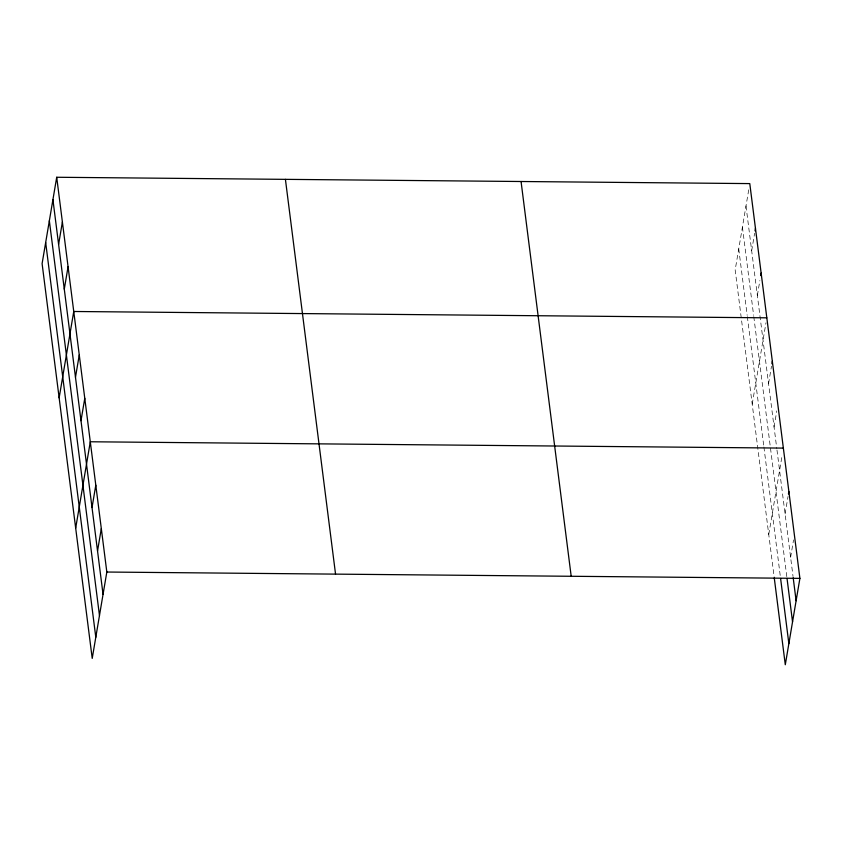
<?xml version="1.0" encoding="UTF-8"?>
<svg xmlns="http://www.w3.org/2000/svg" width="842" height="842" viewBox="0 0 842 842"><rect width="100%" height="100%" fill="white"/><g stroke="black" fill="none" stroke-linecap="round" stroke-linejoin="round"><path stroke-width="0.63" stroke-dasharray="4.21 3.16" d="M748.727 189.818L735.171 269.966L774.261 577.886M751.674 250.716L754.611 233.308M757.358 295.458L759.873 280.544M752.211 404.181L765.978 322.791M768.546 383.626L771.493 366.217M774.061 427.052L776.798 410.885M768.757 534.46L782.102 455.554M785.091 513.894L788.028 496.496M790.606 557.32L793.543 539.922M745.991 205.974L776.819 448.765M776.977 450.038L793.038 576.486M742.423 227.087L753.622 315.297M753.779 316.571L770.325 446.892M770.493 448.165L786.87 577.159M738.739 248.843L747.18 315.318M747.338 316.592L763.726 445.65M763.894 446.934L780.429 577.202"/><path stroke-width="1.26" d="M56.709 177.262L42.1 263.63L92.22 658.402L106.829 572.034L56.709 177.262L749.78 183.598L799.9 578.37L785.291 664.738L774.261 577.886M58.603 244.38L62.392 222.004M64.287 289.122L68.065 266.746M59.14 397.845L73.749 311.487L766.82 317.823M75.475 377.29L79.264 354.914M80.99 420.716L84.779 398.34M75.685 528.123L90.294 441.766L783.355 448.102M92.02 507.558L95.799 485.192M97.535 550.984L101.314 528.608M755.032 230.824L755.453 228.34M760.715 275.566L761.136 273.082M771.914 363.733L772.335 361.25M788.449 494.012L788.87 491.528M106.829 572.034L799.9 578.37M793.196 577.759L796.111 600.746M787.028 578.443L792.543 621.859M780.597 578.486L788.859 643.625M521.061 181.504L571.192 576.286M285.417 179.357L335.548 574.128M52.92 199.638L103.05 594.41M49.352 220.751L99.472 615.523M45.668 242.507L95.799 637.289"/></g></svg>
